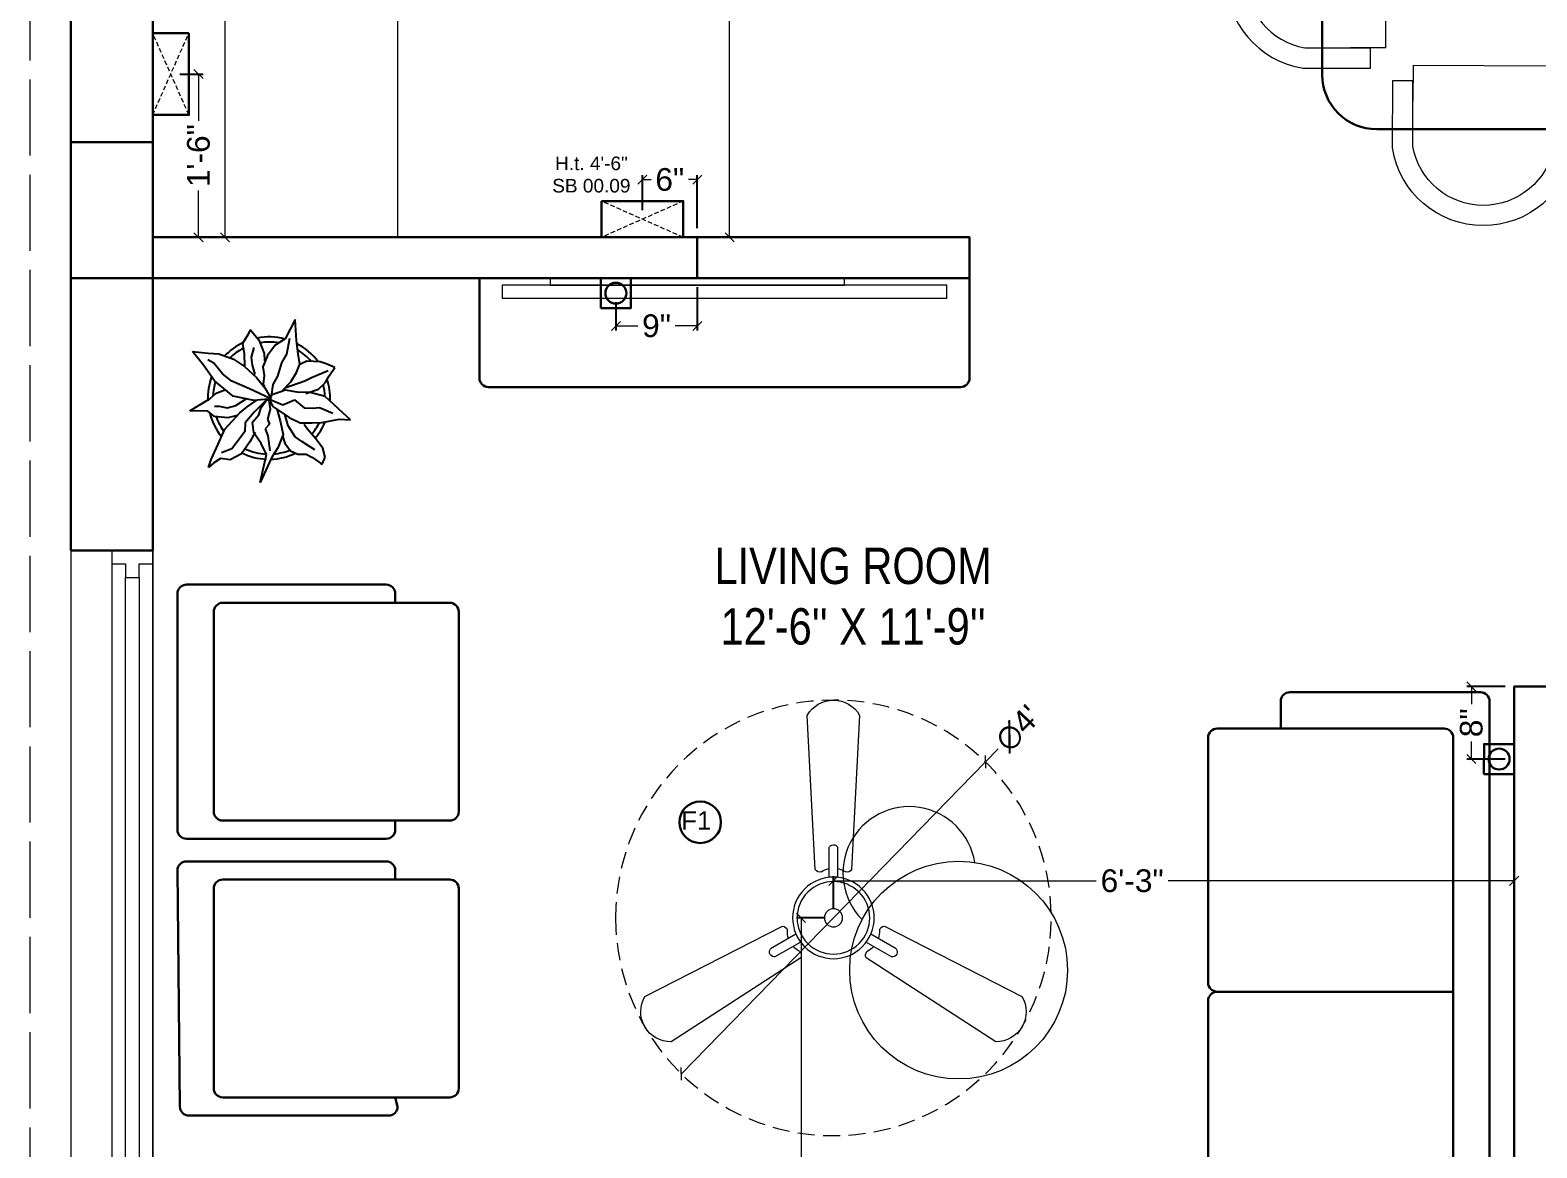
# Model space of a CAD drawing. Header units: millimetres. Extents: x 35877 to 3066687, y -650199 to -40525.
# Drawn here: x 150497.2 to 150663.2, y -178204.7 to -178081.5 of the extents above; entities that cross this region are included whole.
import ezdxf

# ---------------------------------------------------------------- set-up
doc = ezdxf.new("R2010")
doc.units = ezdxf.units.MM
doc.header["$MEASUREMENT"] = 0
doc.header["$PDMODE"] = 35
for name, pattern in [('ACAD_ISO02W100', [15, 12, -3]), ('DASHED', [0.75, 0.5, -0.25]), ('DASHED2', [0.375, 0.25, -0.125])]:
    doc.linetypes.add(name, pattern=pattern)
doc.layers.get('Defpoints').update_dxf_attribs({"color": 220})
for name, color, linetype, lineweight in [('COLUMN', 1, 'Continuous', 30), ('dim05', 1, 'Continuous', 13), ('el', 7, 'Continuous', 20), ('ELEC-wires', 1, 'DASHED2', 13), ('Electrical', 84, 'Continuous', 30), ('FIRST FLOOR ( TEXT )', 7, 'Continuous', 9), ('FURNITURE', 32, 'Continuous', 9), ('GROUND FLOOR', 7, 'Continuous', 9), ('GROUND FLOOR  ( PLINE )', 251, 'Continuous', 30), ('GROUND FLOOR ( DW_RAIL )', 7, 'Continuous', 9), ('wall', 7, 'Continuous', 30), ('XX~SLAB ( BEAM )~ ( DIM )', 7, 'Continuous', 9)]:
    doc.layers.add(name, color=color, linetype=linetype, lineweight=lineweight)
doc.layers.add('str coll', color=6, linetype='Continuous')
doc.styles.add('Arial', font='arial.ttf')
doc.styles.add('KATHA', font='swissc.ttf')
doc.styles.get("Standard").update_dxf_attribs({"font": 'arial.ttf', "height": 6})
doc.dimstyles.new('ISO-25', dxfattribs={"dimtxt": 2.5, "dimasz": 1, "dimexe": 0.5, "dimexo": 1, "dimtad": 0, "dimdec": 1, "dimlunit": 4, "dimtxsty": 'Standard', "dimblk": 'OBLIQUE', "dimcen": 2.5, "dimclrd": 1, "dimclre": 1, "dimclrt": 5, "dimadec": 0, "dimazin": 0, "dimtfac": 1, "dimtdec": 1, "dimtmove": 0, "dimatfit": 3, "dimfxl": 1, "dimlwd": -1, "dimarcsym": 0})

# ---------------------------------------------------------------- blocks, each defined once
blk = doc.blocks.new('ARPLS010')
at = {"linetype": 'ByBlock'}
for p, q in [((0.179, 0.666), (0.121, 0.605)), ((0.174, 0.573), (0.179, 0.666)), ((-0.248, 0.54), (-0.278, 0.467)), ((-0.182, 0.493), (-0.248, 0.54)), ((-0.125, 0.459), (-0.182, 0.493)), ((0.121, 0.605), (-0.013, 0.459)), ((0.091, 0.447), (0.125, 0.522)), ((0.2, 0.432), (0.174, 0.573)), ((-0.295, 0.42), (-0.302, 0.309)), ((-0.278, 0.467), (-0.295, 0.42)), ((-0.222, 0.484), (-0.164, 0.347)), ((-0.072, 0.404), (-0.125, 0.459)), ((-0.038, 0.302), (-0.072, 0.404)), ((-0.013, 0.459), (-0.044, 0.336)), ((0.077, 0.412), (0.091, 0.447)), ((0.082, 0.358), (0.077, 0.412)), ((0.203, 0.352), (0.2, 0.432)), ((0.33, 0.38), (0.252, 0.313)), ((0.409, 0.44), (0.33, 0.38)), ((0.425, 0.373), (0.356, 0.269)), ((0.484, 0.459), (0.409, 0.44)), ((0.542, 0.434), (0.484, 0.459)), ((0.485, 0.354), (0.533, 0.42)), ((0.533, 0.42), (0.542, 0.434)), ((-0.278, 0.254), (-0.362, 0.24)), ((-0.302, 0.309), (-0.276, 0.258)), ((-0.21, 0.227), (-0.278, 0.254)), ((-0.164, 0.347), (-0.139, 0.295)), ((-0.139, 0.295), (-0.08, 0.131)), ((-0.044, 0.336), (-0.049, 0.232)), ((0.015, 0.209), (0.08, 0.288)), ((0.08, 0.288), (0.082, 0.358)), ((0.16, 0.165), (0.204, 0.254)), ((0.204, 0.254), (0.203, 0.352)), ((0.252, 0.313), (0.216, 0.287)), ((0.356, 0.269), (0.318, 0.213)), ((0.459, 0.303), (0.485, 0.354)), ((0.459, 0.236), (0.459, 0.303)), ((-0.469, 0.226), (-0.643, 0.216)), ((-0.643, 0.216), (-0.485, 0.134)), ((-0.359, 0.148), (-0.49, 0.172)), ((-0.485, 0.134), (-0.433, 0.051)), ((-0.362, 0.24), (-0.469, 0.226)), ((-0.287, 0.106), (-0.359, 0.148)), ((-0.132, 0.18), (-0.21, 0.227)), ((-0.063, 0.111), (-0.132, 0.18)), ((-0.049, 0.232), (-0.065, 0.135)), ((-0.065, 0.135), (-0.024, 0.018)), ((0.056, 0.114), (0.015, 0.209)), ((0.068, 0.032), (0.16, 0.165)), ((0.227, 0.157), (0.132, 0.131)), ((0.318, 0.213), (0.227, 0.157)), ((0.309, 0.109), (0.368, 0.128)), ((0.368, 0.128), (0.432, 0.176)), ((0.432, 0.176), (0.459, 0.236)), ((-0.433, 0.051), (-0.349, -0.011)), ((-0.18, 0.073), (-0.287, 0.106)), ((-0.111, 0.036), (-0.18, 0.073)), ((-0.013, 0.022), (-0.111, 0.036)), ((-0.084, -0.034), (0.007, 0.018)), ((0.003, 0.011), (-0.076, -0.16)), ((-0.024, 0.018), (0.009, 0.005)), ((0.006, -0.002), (0.068, 0.032)), ((0.007, 0.018), (0.02, -0.121)), ((0.009, 0.005), (0.056, 0.114)), ((0.017, -0.002), (0.091, 0.009)), ((0.088, 0.065), (0.187, 0.091)), ((0.091, 0.009), (0.173, -0.011)), ((0.173, -0.011), (0.212, 0.004)), ((0.187, 0.091), (0.297, 0.116)), ((0.212, 0.004), (0.252, -0.03)), ((0.297, 0.116), (0.408, 0.071)), ((0.309, -0.01), (0.43, 0.006)), ((0.408, 0.071), (0.482, 0.024)), ((0.482, 0.024), (0.689, -0.072)), ((-0.464, -0.073), (-0.558, -0.152)), ((-0.366, -0.036), (-0.464, -0.073)), ((-0.336, -0.142), (-0.413, -0.121)), ((-0.306, -0.033), (-0.366, -0.036)), ((-0.349, -0.011), (-0.256, -0.05)), ((-0.193, -0.113), (-0.269, -0.135)), ((-0.259, -0.2), (-0.168, -0.1)), ((-0.256, -0.05), (-0.185, -0.038)), ((-0.185, -0.038), (-0.114, -0.046)), ((-0.168, -0.1), (-0.084, -0.034)), ((-0.114, -0.046), (-0.093, -0.036)), ((0.02, -0.121), (-0.017, -0.291)), ((0.01, -0.014), (0.017, -0.002)), ((0.078, -0.064), (0.01, -0.014)), ((0.016, -0.023), (0.116, -0.122)), ((0.07, -0.179), (0.018, -0.1)), ((0.138, -0.083), (0.078, -0.064)), ((0.116, -0.122), (0.201, -0.195)), ((0.197, -0.135), (0.138, -0.083)), ((0.252, -0.03), (0.309, -0.01)), ((0.277, -0.114), (0.357, -0.156)), ((0.37, -0.064), (0.283, -0.123)), ((0.462, -0.021), (0.37, -0.064)), ((0.689, -0.072), (0.462, -0.021)), ((-0.558, -0.152), (-0.517, -0.172)), ((-0.517, -0.172), (-0.447, -0.216)), ((-0.447, -0.216), (-0.363, -0.202)), ((-0.363, -0.202), (-0.263, -0.2)), ((-0.269, -0.135), (-0.336, -0.142)), ((-0.318, -0.29), (-0.259, -0.2)), ((-0.076, -0.16), (-0.138, -0.304)), ((0.059, -0.27), (0.005, -0.185)), ((0.121, -0.239), (0.07, -0.179)), ((0.184, -0.299), (0.121, -0.239)), ((0.283, -0.123), (0.197, -0.135)), ((0.201, -0.195), (0.272, -0.198)), ((0.272, -0.198), (0.311, -0.225)), ((0.311, -0.225), (0.415, -0.304)), ((0.357, -0.156), (0.455, -0.226)), ((0.455, -0.226), (0.503, -0.317)), ((-0.363, -0.408), (-0.318, -0.29)), ((-0.138, -0.304), (-0.199, -0.38)), ((-0.017, -0.291), (-0.141, -0.446)), ((-0.042, -0.432), (-0.071, -0.352)), ((0.08, -0.342), (0.059, -0.27)), ((0.066, -0.407), (0.08, -0.342)), ((0.141, -0.261), (0.16, -0.336)), ((0.16, -0.336), (0.15, -0.445)), ((0.252, -0.362), (0.184, -0.299)), ((0.376, -0.416), (0.252, -0.362)), ((0.415, -0.304), (0.447, -0.388)), ((0.503, -0.317), (0.494, -0.398)), ((-0.368, -0.496), (-0.363, -0.408)), ((-0.287, -0.45), (-0.314, -0.498)), ((-0.199, -0.38), (-0.287, -0.45)), ((-0.141, -0.446), (-0.269, -0.533)), ((0.002, -0.48), (-0.042, -0.432)), ((0.104, -0.646), (0.002, -0.48)), ((0.064, -0.446), (0.066, -0.407)), ((0.15, -0.445), (0.106, -0.5)), ((0.502, -0.472), (0.376, -0.416)), ((0.494, -0.398), (0.528, -0.452)), ((0.567, -0.494), (0.502, -0.472)), ((0.528, -0.452), (0.567, -0.494)), ((-0.382, -0.625), (-0.368, -0.496)), ((-0.269, -0.533), (-0.382, -0.625)), ((0.106, -0.5), (0.104, -0.646))]:
    blk.add_line(p, q, dxfattribs=at)
for radius, start, end in [(0.5, 87.2367, 107.9154), (0.5, 126.2799, 152.7042), (0.458, 91.6596, 104.0784), (0.5, 49.0791, 67.0324), (0.458, 49.8461, 63.9764), (0.458, 130.7647, 148.9789), (0.5, 164.9216, 191.0302), (0.458, 5.0517, 21.9108), (0.5, 1.3782, 25.7565), (0.458, 169.9629, 188.6517), (0.458, 334.5625, 357.1532), (0.5, 333.6991, 357.5577), (0.5, 205.1623, 226.3204), (0.458, 207.232, 224.0819), (0.5, 249.553, 272.4234), (0.458, 252.8522, 267.711), (0.5, 283.5324, 308.8712), (0.458, 289.266, 306.1107)]:
    blk.add_arc((0, 0), radius, start, end, dxfattribs=at)
blk = doc.blocks.new('SD DSD')
at = {"layer": 'FURNITURE', "color": 9, "true_color": 0xc7c8ca, "transparency": 33554687}
for p, q in [((3348486.7, -514623.32), (3348486.68, -514619.42)), ((3348502.23, -514619.34), (3348502.25, -514623.25)), ((3348486.7, -514623.32), (3348502.25, -514623.25)), ((3348483.69, -514625.26), (3348479.79, -514625.25)), ((3348483.69, -514625.26), (3348483.66, -514640.81)), ((3348505.76, -514625.26), (3348509.66, -514625.25)), ((3348505.76, -514625.26), (3348505.79, -514640.81)), ((3348479.75, -514640.8), (3348483.66, -514640.81)), ((3348509.7, -514640.8), (3348505.79, -514640.81)), ((3348479.75, -514651.77), (3348483.66, -514651.76)), ((3348483.69, -514667.31), (3348483.66, -514651.76)), ((3348505.76, -514667.31), (3348505.79, -514651.76)), ((3348509.7, -514651.77), (3348505.79, -514651.76)), ((3348483.69, -514667.31), (3348479.79, -514667.32)), ((3348505.76, -514667.31), (3348509.66, -514667.32)), ((3348486.7, -514669.25), (3348486.68, -514673.16)), ((3348486.7, -514669.25), (3348502.25, -514669.32)), ((3348502.23, -514673.23), (3348502.25, -514669.32))]:
    blk.add_line(p, q, dxfattribs=at)
at = {"layer": 'FURNITURE', "color": 9, "true_color": 0xc7c8ca, "transparency": 33554687, "flags": 128}
for points in [[(3348502.23, -514621.56), (3348504.46, -514621.55), (3348504.42, -514614.17, 0.853613), (3348484.42, -514614.22), (3348484.46, -514621.65), (3348486.68, -514621.64)], [(3348502.22, -514619.34), (3348502.23, -514621.56), (3348502.2, -514614.36, 0.835758), (3348486.65, -514614.39), (3348486.67, -514619.42), (3348486.68, -514621.64)], [(3348481.97, -514640.8), (3348481.97, -514643.02), (3348474.58, -514643.01, -0.853613), (3348474.58, -514623.01), (3348482.01, -514623.02), (3348482.01, -514625.25)], [(3348507.48, -514640.8), (3348507.48, -514643.02), (3348514.87, -514643.01, 0.853613), (3348514.87, -514623.01), (3348507.44, -514623.02), (3348507.44, -514625.25)], [(3348479.75, -514640.79), (3348481.97, -514640.8), (3348474.77, -514640.78, -0.835758), (3348474.76, -514625.23), (3348479.79, -514625.24), (3348482.01, -514625.25)], [(3348509.7, -514640.79), (3348507.48, -514640.8), (3348514.68, -514640.78, 0.835758), (3348514.69, -514625.23), (3348509.66, -514625.24), (3348507.44, -514625.25)], [(3348481.97, -514651.77), (3348481.97, -514649.55), (3348474.58, -514649.57, 0.853613), (3348474.58, -514669.57), (3348482.01, -514669.55), (3348482.01, -514667.32)], [(3348507.48, -514651.77), (3348507.48, -514649.55), (3348514.87, -514649.57, -0.853613), (3348514.87, -514669.57), (3348507.44, -514669.55), (3348507.44, -514667.32)], [(3348479.75, -514651.78), (3348481.97, -514651.77), (3348474.77, -514651.79, 0.835758), (3348474.76, -514667.34), (3348479.79, -514667.33), (3348482.01, -514667.33)], [(3348509.7, -514651.78), (3348507.48, -514651.77), (3348514.68, -514651.79, -0.835758), (3348514.69, -514667.34), (3348509.66, -514667.33), (3348507.44, -514667.33)], [(3348502.23, -514671.01), (3348504.46, -514671.02), (3348504.42, -514678.4, -0.853613), (3348484.42, -514678.36), (3348484.46, -514670.92), (3348486.68, -514670.93)], [(3348502.22, -514673.23), (3348502.23, -514671.01), (3348502.2, -514678.21, -0.835758), (3348486.65, -514678.18), (3348486.67, -514673.16), (3348486.68, -514670.93)]]:
    blk.add_lwpolyline(points, format="xyb", dxfattribs=at)
at = {"layer": 'FURNITURE', "color": 9, "lineweight": 30, "true_color": 0xc7c8ca, "transparency": 33554687}
blk.add_lwpolyline([(3348506.78, -514676.29), (3348482.68, -514676.29, -0.414214), (3348476.68, -514670.29), (3348476.68, -514622.29, -0.414214), (3348482.68, -514616.29), (3348506.78, -514616.29, -0.414214), (3348512.78, -514622.29), (3348512.78, -514670.29, -0.414214)], format="xyb", close=True, dxfattribs=at)
blk = doc.blocks.new('6616')
at = {"color": 242, "linetype": 'DASHED', "true_color": 0xcd2027}
for p, q in [((386784.79, -36915.77), (386775.78, -36911.78)), ((386784.79, -36911.78), (386775.78, -36915.77))]:
    blk.add_line(p, q, dxfattribs=at)
at = {"layer": 'ELEC-wires', "color": 5, "linetype": 'ByBlock', "lineweight": 30, "ltscale": 4}
blk.add_lwpolyline([(386775.78, -36911.78), (386784.79, -36911.78), (386784.79, -36915.77), (386775.78, -36915.77)], close=True, dxfattribs=at)
blk = doc.blocks.new('_Oblique')
at = {"layer": 'wall', "color": 0, "lineweight": -2}
blk.add_line((-0.5, -0.5), (0.5, 0.5), dxfattribs=at)
blk = doc.blocks.new('*D500')
at = {"layer": 'Defpoints', "color": 0, "lineweight": 0, "transparency": 16777216}
for p in [(150660.67, -178153.85), (150655.95, -178161.85), (150660.67, -178161.85)]:
    blk.add_point(p, dxfattribs=at)
at = {"layer": 'dim05', "color": 1, "linetype": 'Continuous', "lineweight": -2, "transparency": 16777216}
for p, q in [((150659.67, -178153.85), (150655.45, -178153.85)), ((150659.67, -178161.85), (150655.45, -178161.85))]:
    blk.add_line(p, q, dxfattribs=at)
at = {"layer": 'dim05', "color": 1, "linetype": 'Continuous', "transparency": 16777216}
for p, q in [((150655.95, -178153.85), (150655.95, -178155.79)), ((150655.95, -178161.85), (150655.95, -178159.91))]:
    blk.add_line(p, q, dxfattribs=at)
at = {"layer": 'dim05', "color": 1, "transparency": 16777216}
for p, rotation in [((150655.95, -178153.85), 90), ((150655.95, -178161.85), 270)]:
    blk.add_blockref('_Oblique', p, dxfattribs=dict(at, rotation=rotation))
at = {"layer": 'dim05', "color": 5, "lineweight": 25, "transparency": 16777216, "insert": (150655.95, -178157.85), "char_height": 2.5, "attachment_point": 5, "rotation": 90, "style": 'Arial'}
blk.add_mtext('8"', dxfattribs=at)
blk = doc.blocks.new('fan')
at = {"layer": 'Electrical', "lineweight": 15, "ltscale": 20}
for p, q in [((3300835.29, -509900.78), (3300836.47, -509923.43)), ((3300841.81, -509923.43), (3300842.99, -509900.78)), ((3300838.47, -509924.57), (3300838.47, -509920.25)), ((3300839.81, -509920.28), (3300839.81, -509924.57)), ((3300831.66, -509931.77), (3300811.45, -509942.07)), ((3300829.93, -509935.08), (3300833.64, -509932.93)), ((3300844.64, -509932.93), (3300848.38, -509935.09)), ((3300866.83, -509942.07), (3300846.62, -509931.77)), ((3300834.31, -509934.09), (3300830.57, -509936.25)), ((3300847.68, -509936.23), (3300843.97, -509934.09)), ((3300815.3, -509948.74), (3300834.33, -509936.39)), ((3300843.95, -509936.39), (3300862.98, -509948.74))]:
    blk.add_line(p, q, dxfattribs=at)
at = {"layer": 'Electrical', "linetype": 'DASHED', "lineweight": 15, "ltscale": 5}
blk.add_circle((3300839.14, -509930.53), 32, dxfattribs=at)
at = {"layer": 'Electrical', "lineweight": 15, "ltscale": 20}
for centre, major_axis, start_param, end_param in [((3300839.14, -509902.94), (3.12, 3.12), -0.272136, 1.842967), ((3300839.13, -509920.5), (0.501, 0.501), -0.465536, 1.983618), ((3300839.14, -509930.53), (4.24, -4.24), 3.14161, 9.424795), ((3300839.14, -509930.53), (3.77, -3.77), 1.749190548672175e-05, 6.283202799085073), ((3300837.1, -509923.08), (0.51, 0.51), 2.863014, 4.257784), ((3300839.14, -509926.42), (2.27, -2.27), 2.565057, 2.951308), ((3300839.14, -509926.42), (2.27, 2.27), 0.19032, 0.57657), ((3300841.18, -509923.08), (0.51, -0.51), 5.167028, 6.561799), ((3300839.14, -509930.53), (0.943, 0.943), 1.570814, 7.853999), ((3300831.67, -509932.49), (0.51, -0.51), 0.978238, 2.373008), ((3300835.59, -509932.58), (2.27, -2.27), 3.855511, 4.241762), ((3300842.69, -509932.58), (2.27, 2.27), 5.183051, 5.569301), ((3300846.61, -509932.49), (0.51, -0.51), 2.339416, 3.734186), ((3300830.46, -509935.55), (0.501, -0.501), 3.199655, 5.648809), ((3300835.59, -509932.58), (2.27, -2.27), 4.659452, 5.045703), ((3300833.71, -509936.02), (0.51, 0.51), -1.325776, 0.068994), ((3300844.57, -509936.02), (0.51, -0.51), 3.072633, 4.467404), ((3300842.69, -509932.58), (2.27, 2.27), 4.37911, 4.765361), ((3300847.83, -509935.54), (0.501, 0.501), 3.723254, 6.172408), ((3300815.25, -509944.32), (3.12, -3.12), 3.393055, 5.508159), ((3300863.03, -509944.32), (3.12, -3.12), 5.48745, 7.602554)]:
    blk.add_ellipse(centre, major_axis=major_axis, ratio=1, start_param=start_param, end_param=end_param, dxfattribs=at)
blk = doc.blocks.new('*D512')
at = {"layer": 'Defpoints', "color": 0, "lineweight": 0, "transparency": 16777216}
for p in [(150660.67, -178175.27), (150585.67, -178179.35), (150660.67, -178179.35)]:
    blk.add_point(p, dxfattribs=at)
at = {"layer": 'dim05', "color": 1, "linetype": 'Continuous', "lineweight": -2, "transparency": 16777216}
for p, q in [((150585.67, -178178.35), (150585.67, -178174.77)), ((150660.67, -178178.35), (150660.67, -178174.77))]:
    blk.add_line(p, q, dxfattribs=at)
at = {"layer": 'dim05', "color": 1, "linetype": 'Continuous', "transparency": 16777216}
for p, q in [((150585.67, -178175.27), (150614.63, -178175.27)), ((150660.67, -178175.27), (150622.54, -178175.27))]:
    blk.add_line(p, q, dxfattribs=at)
at = {"layer": 'dim05', "color": 1, "transparency": 16777216, "rotation": 180}
blk.add_blockref('_Oblique', (150585.67, -178175.27), dxfattribs=at)
at = {"layer": 'dim05', "color": 1, "transparency": 16777216}
blk.add_blockref('_Oblique', (150660.67, -178175.27), dxfattribs=at)
at = {"layer": 'dim05', "color": 5, "lineweight": 25, "transparency": 16777216, "insert": (150618.58, -178175.27), "char_height": 2.5, "attachment_point": 5, "style": 'Arial'}
blk.add_mtext('6\'-3"', dxfattribs=at)
blk = doc.blocks.new('*D521')
at = {"layer": 'Defpoints', "color": 0, "lineweight": 0, "transparency": 16777216}
for p in [(150570.67, -178108.85), (150561.7, -178110.5), (150570.67, -178114.11)]:
    blk.add_point(p, dxfattribs=at)
at = {"layer": 'dim05', "color": 1, "linetype": 'Continuous', "lineweight": -2, "transparency": 16777216}
for p, q in [((150570.67, -178109.85), (150570.67, -178114.61)), ((150561.7, -178111.5), (150561.7, -178114.61))]:
    blk.add_line(p, q, dxfattribs=at)
at = {"layer": 'dim05', "color": 1, "linetype": 'Continuous', "transparency": 16777216}
for p, q in [((150561.7, -178114.11), (150564.12, -178114.11)), ((150570.67, -178114.11), (150568.24, -178114.11))]:
    blk.add_line(p, q, dxfattribs=at)
at = {"layer": 'dim05', "color": 1, "transparency": 16777216, "rotation": 180}
blk.add_blockref('_Oblique', (150561.7, -178114.11), dxfattribs=at)
at = {"layer": 'dim05', "color": 1, "transparency": 16777216}
blk.add_blockref('_Oblique', (150570.67, -178114.11), dxfattribs=at)
at = {"layer": 'dim05', "color": 5, "lineweight": 25, "transparency": 16777216, "insert": (150566.18, -178114.11), "char_height": 2.5, "attachment_point": 5, "style": 'Arial'}
blk.add_mtext('9"', dxfattribs=at)
blk = doc.blocks.new('*D524')
at = {"layer": 'Defpoints', "color": 0, "lineweight": 0, "transparency": 16777216}
for p in [(150512.66, -178086.35), (150513.99, -178104.35), (150515.72, -178104.35)]:
    blk.add_point(p, dxfattribs=at)
at = {"layer": 'dim05', "color": 1, "linetype": 'Continuous', "lineweight": -2, "transparency": 16777216}
for p, q in [((150513.66, -178086.35), (150516.22, -178086.35)), ((150514.99, -178104.35), (150516.22, -178104.35))]:
    blk.add_line(p, q, dxfattribs=at)
at = {"layer": 'dim05', "color": 1, "linetype": 'Continuous', "transparency": 16777216}
for p, q in [((150515.72, -178086.35), (150515.72, -178091.52)), ((150515.72, -178104.35), (150515.72, -178099.18))]:
    blk.add_line(p, q, dxfattribs=at)
at = {"layer": 'dim05', "color": 1, "transparency": 16777216}
for p, rotation in [((150515.72, -178086.35), 90), ((150515.72, -178104.35), 270)]:
    blk.add_blockref('_Oblique', p, dxfattribs=dict(at, rotation=rotation))
at = {"layer": 'dim05', "color": 5, "lineweight": 25, "transparency": 16777216, "insert": (150515.72, -178095.35), "char_height": 2.5, "attachment_point": 5, "rotation": 90, "style": 'Arial'}
blk.add_mtext('1\'-6"', dxfattribs=at)
blk = doc.blocks.new('*D526')
at = {"layer": 'Defpoints', "color": 0, "lineweight": 0, "transparency": 16777216}
for p in [(150512.66, -178044.33), (150514.99, -178104.35), (150518.64, -178104.35)]:
    blk.add_point(p, dxfattribs=at)
at = {"layer": 'dim05', "color": 1, "linetype": 'Continuous', "lineweight": -2, "transparency": 16777216}
for p, q in [((150513.66, -178044.33), (150519.14, -178044.33)), ((150515.99, -178104.35), (150519.14, -178104.35))]:
    blk.add_line(p, q, dxfattribs=at)
at = {"layer": 'dim05', "color": 1, "linetype": 'Continuous', "transparency": 16777216}
for p, q in [((150518.64, -178044.33), (150518.64, -178072.56)), ((150518.64, -178104.35), (150518.64, -178076.11))]:
    blk.add_line(p, q, dxfattribs=at)
at = {"layer": 'dim05', "color": 1, "transparency": 16777216}
for p, rotation in [((150518.64, -178044.33), 90), ((150518.64, -178104.35), 270)]:
    blk.add_blockref('_Oblique', p, dxfattribs=dict(at, rotation=rotation))
at = {"layer": 'dim05', "color": 5, "lineweight": 25, "transparency": 16777216, "insert": (150518.64, -178074.34), "char_height": 2.5, "attachment_point": 5, "rotation": 90, "style": 'Arial'}
blk.add_mtext("5'", dxfattribs=at)
blk = doc.blocks.new('*D530')
at = {"layer": 'Defpoints', "color": 0, "lineweight": 0, "transparency": 16777216}
for p in [(150574.23, -178040.85), (150582.87, -178040.85), (150579.99, -178104.35)]:
    blk.add_point(p, dxfattribs=at)
at = {"layer": 'dim05', "color": 1, "linetype": 'Continuous', "lineweight": -2, "transparency": 16777216}
for p, q in [((150581.87, -178040.85), (150573.73, -178040.85)), ((150578.99, -178104.35), (150573.73, -178104.35))]:
    blk.add_line(p, q, dxfattribs=at)
at = {"layer": 'dim05', "color": 1, "linetype": 'Continuous', "transparency": 16777216}
for p, q in [((150574.23, -178040.85), (150574.23, -178068.65)), ((150574.23, -178104.35), (150574.23, -178076.55))]:
    blk.add_line(p, q, dxfattribs=at)
at = {"layer": 'dim05', "color": 1, "transparency": 16777216}
for p, rotation in [((150574.23, -178040.85), 90), ((150574.23, -178104.35), 270)]:
    blk.add_blockref('_Oblique', p, dxfattribs=dict(at, rotation=rotation))
at = {"layer": 'dim05', "color": 5, "lineweight": 25, "transparency": 16777216, "insert": (150574.23, -178072.6), "char_height": 2.5, "attachment_point": 5, "rotation": 90, "style": 'Arial'}
blk.add_mtext('5\'-4"', dxfattribs=at)
blk = doc.blocks.new('*D545')
at = {"layer": 'Defpoints', "color": 0, "lineweight": 0, "transparency": 16777216}
for p in [(150585.67, -178179.35), (150582.1, -178249.85), (150585.67, -178249.85)]:
    blk.add_point(p, dxfattribs=at)
at = {"layer": 'dim05', "color": 1, "linetype": 'Continuous', "lineweight": -2, "transparency": 16777216}
for p, q in [((150584.67, -178179.35), (150581.6, -178179.35)), ((150584.67, -178249.85), (150581.6, -178249.85))]:
    blk.add_line(p, q, dxfattribs=at)
at = {"layer": 'dim05', "color": 1, "linetype": 'Continuous', "transparency": 16777216}
for p, q in [((150582.1, -178179.35), (150582.1, -178208.77)), ((150582.1, -178249.85), (150582.1, -178220.43))]:
    blk.add_line(p, q, dxfattribs=at)
at = {"layer": 'dim05', "color": 1, "transparency": 16777216}
for p, rotation in [((150582.1, -178179.35), 90), ((150582.1, -178249.85), 270)]:
    blk.add_blockref('_Oblique', p, dxfattribs=dict(at, rotation=rotation))
at = {"layer": 'dim05', "color": 5, "lineweight": 25, "transparency": 16777216, "insert": (150582.1, -178214.6), "char_height": 2.5, "attachment_point": 5, "rotation": 90, "style": 'Arial'}
blk.add_mtext('5\'-10{\\H1x;\\S1/2;}"', dxfattribs=at)
blk = doc.blocks.new('*D546')
at = {"layer": 'Defpoints', "color": 0, "lineweight": 0, "transparency": 16777216}
for p in [(150602.41, -178162.16), (150568.92, -178196.54)]:
    blk.add_point(p, dxfattribs=at)
at = {"layer": 'dim05', "color": 1, "linetype": 'Continuous', "transparency": 16777216}
for p in [(150603.81, -178160.73), (150568.92, -178196.54)]:
    blk.add_line(p, (150602.41, -178162.16), dxfattribs=at)
at = {"layer": 'dim05', "color": 1, "transparency": 16777216}
for p, rotation in [((150602.41, -178162.16), 225.7486149896623), ((150568.92, -178196.54), 45.74861498966234)]:
    blk.add_blockref('_Oblique', p, dxfattribs=dict(at, rotation=rotation))
at = {"layer": 'dim05', "color": 5, "lineweight": 25, "transparency": 16777216, "insert": (150606, -178158.48), "char_height": 2.5, "attachment_point": 5, "rotation": 45.7486, "style": 'Arial'}
blk.add_mtext("∅4'", dxfattribs=at)
blk = doc.blocks.new('*D554')
at = {"layer": 'Defpoints', "color": 0, "lineweight": 0, "transparency": 16777216}
for p in [(150570.67, -178097.99), (150564.62, -178102.36), (150570.67, -178104.35)]:
    blk.add_point(p, dxfattribs=at)
at = {"layer": 'dim05', "color": 1, "linetype": 'Continuous', "lineweight": -2, "transparency": 16777216}
for p, q in [((150564.62, -178101.36), (150564.62, -178097.49)), ((150570.67, -178103.35), (150570.67, -178097.49))]:
    blk.add_line(p, q, dxfattribs=at)
at = {"layer": 'dim05', "color": 1, "linetype": 'Continuous', "transparency": 16777216}
for p, q in [((150564.62, -178097.99), (150565.58, -178097.99)), ((150570.67, -178097.99), (150569.71, -178097.99))]:
    blk.add_line(p, q, dxfattribs=at)
at = {"layer": 'dim05', "color": 1, "transparency": 16777216, "rotation": 180}
blk.add_blockref('_Oblique', (150564.62, -178097.99), dxfattribs=at)
at = {"layer": 'dim05', "color": 1, "transparency": 16777216}
blk.add_blockref('_Oblique', (150570.67, -178097.99), dxfattribs=at)
at = {"layer": 'dim05', "color": 5, "lineweight": 25, "transparency": 16777216, "insert": (150567.64, -178097.99), "char_height": 2.5, "attachment_point": 5, "style": 'Arial'}
blk.add_mtext('6"', dxfattribs=at)

msp = doc.modelspace()

# ---------------------------------------------------------------- linework, layer by layer
at = {"lineweight": 9, "transparency": 33554687}
for points in [[(150598.167, -178111.061), (150598.167, -178109.614), (150549.167, -178109.614), (150549.167, -178111.061)], [(150586.885, -178109.614), (150586.885, -178108.849), (150554.448, -178108.849), (150554.448, -178109.614)]]:
    msp.add_lwpolyline(points, close=True, dxfattribs=at)
at = {"layer": 'COLUMN', "transparency": 33554687}
msp.add_lwpolyline([(150501.667, -178093.849), (150510.667, -178093.849), (150510.667, -178108.849), (150501.667, -178108.849)], close=True, dxfattribs=at)
at = {"layer": 'FURNITURE', "lineweight": 30, "transparency": 33554687}
for p, q in [((150514.394, -178142.629), (150536.394, -178142.629)), ((150513.394, -178169.629), (150513.394, -178143.629)), ((150537.394, -178143.629), (150537.394, -178144.629)), ((150517.394, -178167.629), (150517.394, -178145.629)), ((150518.394, -178144.629), (150543.394, -178144.629)), ((150544.394, -178145.629), (150544.394, -178167.629)), ((150635.951, -178154.486), (150656.951, -178154.486)), ((150634.951, -178155.486), (150634.951, -178158.486)), ((150657.951, -178155.486), (150657.951, -178246.486)), ((150626.951, -178186.486), (150626.951, -178159.486)), ((150649.951, -178158.486), (150627.951, -178158.486)), ((150652.951, -178158.486), (150649.951, -178158.486)), ((150653.951, -178159.486), (150653.951, -178242.486)), ((150518.394, -178168.629), (150521.394, -178168.629)), ((150521.394, -178168.629), (150543.394, -178168.629)), ((150537.394, -178169.629), (150537.394, -178168.629)), ((150536.394, -178170.629), (150514.394, -178170.629)), ((150513.658, -178200.147), (150513.394, -178174.129)), ((150514.394, -178173.129), (150536.394, -178173.129)), ((150537.394, -178174.129), (150537.394, -178175.129)), ((150518.394, -178175.129), (150543.394, -178175.129)), ((150517.394, -178198.129), (150517.394, -178176.129)), ((150544.394, -178176.129), (150544.394, -178198.129)), ((150627.951, -178187.486), (150653.951, -178187.486)), ((150626.951, -178188.486), (150626.951, -178215.486)), ((150518.394, -178199.129), (150521.394, -178199.129)), ((150521.394, -178199.129), (150543.394, -178199.129)), ((150537.658, -178200.147), (150537.394, -178199.129)), ((150536.658, -178201.147), (150514.658, -178201.147))]:
    msp.add_line(p, q, dxfattribs=at)
msp.add_lwpolyline([(150570.667, -178104.349), (150600.667, -178104.349), (150600.667, -178108.849), (150570.667, -178108.849)], close=True, dxfattribs=at)
msp.add_lwpolyline([(150600.667, -178119.849), (150600.667, -178108.849), (150546.667, -178108.849), (150546.667, -178119.849, 0.4142136), (150547.667, -178120.849), (150599.667, -178120.849, 0.4142136)], format="xyb", close=True, dxfattribs=at)
at = {"layer": 'FURNITURE', "color": 1, "lineweight": 30, "ltscale": 4, "transparency": 33554687}
msp.add_circle((150570.99, -178168.814), 2.291, dxfattribs=at)
at = {"layer": 'FURNITURE', "transparency": 33554687}
msp.add_circle((150599.462, -178185.104, 0.069), 12, dxfattribs=at)
at = {"layer": 'FURNITURE', "lineweight": 30, "transparency": 33554687}
for centre, start, end in [((150514.394, -178143.629), 90, 180), ((150536.394, -178143.629), 0, 90), ((150518.394, -178145.629), 90, 180), ((150543.394, -178145.629), 0, 90), ((150635.951, -178155.486), 90, 180), ((150656.951, -178155.486), 0, 90), ((150627.951, -178159.486), 90, 180), ((150652.951, -178159.486), 0, 90), ((150518.394, -178167.629), 180, 270), ((150543.394, -178167.629), 270, 0), ((150514.394, -178169.629), 180, 270), ((150536.394, -178169.629), 270, 0), ((150514.394, -178174.129), 90, 180), ((150536.394, -178174.129), 0, 90), ((150518.394, -178176.129), 90, 180), ((150543.394, -178176.129), 0, 90), ((150627.951, -178186.486), 180, 270), ((150627.951, -178188.486), 90, 180), ((150518.394, -178198.129), 180, 270), ((150543.394, -178198.129), 270, 0), ((150514.658, -178200.147), 180, 270), ((150536.658, -178200.147), 270, 0)]:
    msp.add_arc(centre, 1, start, end, dxfattribs=at)
at = {"layer": 'FURNITURE', "transparency": 33554687}
msp.add_arc((150594.026, -178174.406, 0.069), 7.313, 9.19778, 224.68027, dxfattribs=at)
at = {"layer": 'GROUND FLOOR', "transparency": 33554687}
for p, q in [((150501.667, -177966.349), (150501.667, -178258.849)), ((150510.667, -177975.349), (150510.667, -178095.349)), ((150570.667, -178104.349), (150510.667, -178104.349)), ((150570.667, -178104.349), (150570.667, -178108.849)), ((150510.667, -178108.849), (150510.667, -178258.849)), ((150570.667, -178108.849), (150510.667, -178108.849)), ((150510.667, -178138.849), (150501.667, -178138.849))]:
    msp.add_line(p, q, dxfattribs=at)
at = {"layer": 'GROUND FLOOR', "color": 1, "linetype": 'ACAD_ISO02W100', "ltscale": 0.7, "transparency": 33554687}
msp.add_lwpolyline([(150660.667, -178258.849), (150660.667, -178294.849), (150497.167, -178294.849), (150497.167, -177942.349), (150501.667, -177942.349)], dxfattribs=at)
at = {"layer": 'GROUND FLOOR  ( PLINE )', "transparency": 33554687}
for points in [[(150510.667, -178093.849), (150501.667, -178093.849), (150501.667, -178075.849), (150510.667, -178075.849)], [(150510.667, -178108.849), (150570.667, -178108.849), (150570.667, -178104.349), (150510.667, -178104.349), (150510.667, -178093.849), (150501.667, -178093.849), (150501.667, -178138.849), (150510.667, -178138.849)]]:
    msp.add_lwpolyline(points, close=True, dxfattribs=at)
msp.add_lwpolyline([(150665.167, -178249.849), (150665.167, -178176.349), (150707.167, -178176.349), (150707.167, -178153.849), (150702.667, -178153.849), (150702.667, -178171.849), (150665.167, -178171.849), (150665.167, -178153.849), (150660.667, -178153.849), (150660.667, -178249.849), (150633.667, -178249.849), (150633.667, -178258.849), (150665.167, -178258.849)], dxfattribs=at)
at = {"layer": 'GROUND FLOOR ( DW_RAIL )', "transparency": 33554687}
msp.add_lwpolyline([(150510.667, -178210.849), (150510.667, -178209.349), (150509.167, -178209.349), (150509.167, -178207.849), (150507.667, -178207.849), (150507.667, -178141.849), (150509.167, -178141.849), (150509.167, -178140.349), (150510.667, -178140.349), (150510.667, -178138.849), (150506.167, -178138.849), (150506.167, -178140.349), (150507.667, -178140.349), (150507.667, -178141.849), (150509.167, -178141.849), (150509.167, -178207.849), (150507.667, -178207.849), (150507.667, -178209.349), (150506.167, -178209.349), (150506.167, -178210.849), (150510.667, -178210.849), (150510.667, -178138.849), (150506.167, -178138.849), (150506.167, -178210.849)], close=True, dxfattribs=at)
at = {"layer": 'XX~SLAB ( BEAM )~ ( DIM )', "transparency": 33554687}
msp.add_line((150537.667, -178104.349), (150537.667, -178002.349), dxfattribs=at)
at = {"layer": 'XX~SLAB ( BEAM )~ ( DIM )', "color": 6, "lineweight": 30, "transparency": 33554687}
for points in [[(150560.024, -178112.159), (150563.343, -178112.159), (150563.36, -178108.849), (150560.042, -178108.849)], [(150657.34, -178163.504), (150660.658, -178163.504), (150660.675, -178160.193), (150657.357, -178160.193)]]:
    msp.add_lwpolyline(points, close=True, dxfattribs=at)
for centre in [(150561.697, -178110.504), (150659.012, -178161.849)]:
    msp.add_circle(centre, 1.155, dxfattribs=at)

# ---------------------------------------------------------------- block references
at = {"transparency": 33554687, "xscale": 13.47973786482115, "yscale": 13.47973786482115, "zscale": 13.47973786482115, "rotation": 270.106449045987}
msp.add_blockref('ARPLS010', (150523.476, -178122.068), dxfattribs=at)
at = {"layer": 'dim05', "color": 1, "lineweight": 35, "transparency": 33554687, "xscale": -0.7500069902881101, "yscale": 0.7500069902881101, "zscale": 0.7500069902881101}
msp.add_blockref('fan', (2626238.096, 204272.112), dxfattribs=at)
at = {"layer": 'el', "color": 1, "transparency": 33554687, "rotation": 270}
msp.add_blockref('6616', (187426.437, 208693.939), dxfattribs=at)
at = {"layer": 'el', "color": 1, "transparency": 33554687}
msp.add_blockref('6616', (-236215.665, -141188.578), dxfattribs=at)
at = {"layer": 'str coll', "lineweight": 35, "transparency": 33554687}
msp.add_blockref('SD DSD', (-3197837.162, 336583.861), dxfattribs=at)

# ---------------------------------------------------------------- texts
at = {"layer": 'Electrical', "color": 240, "true_color": 0xed1f24, "transparency": 33554687}
msp.add_text('H.t. 4\'-6"', height=1.5, dxfattribs=at).set_placement((150554.999, -178096.946))
at = {"layer": 'Electrical', "color": 5, "transparency": 33554687}
msp.add_text('SB 00.09', height=1.5, dxfattribs=at).set_placement((150554.686, -178099.409))
at = {"layer": 'Electrical', "color": 1, "transparency": 33554687, "insert": (150572.222, -178167.609), "char_height": 2.0357, "attachment_point": 3}
msp.add_mtext_dynamic_manual_height_columns('F1', width=2.03575, gutter_width=0.679, heights=[2.601], dxfattribs=at)
at = {"layer": 'FIRST FLOOR ( TEXT )', "transparency": 33554687, "insert": (150587.836, -178143.919), "char_height": 4, "attachment_point": 5, "style": 'KATHA'}
msp.add_mtext("LIVING ROOM\\P12'-6'' X 11'-9''", dxfattribs=at)

# ---------------------------------------------------------------- dimensions: what is measured, and where the dimension line sits
at = {"layer": 'dim05', "color": 27, "lineweight": 25, "true_color": 0x7d5120, "transparency": 33554687}
for base, p1, p2, override, picture, middle in [((150574.233610647, -178040.848511061), (150579.986010868, -178104.348511061), (150582.869948274, -178040.848511061), {"dimdec": 0, "dimtxsty": 'Arial'}, '*D530', (150574.233610647, -178072.598511061)), ((150518.644, -178104.349), (150512.66, -178044.328), (150514.995, -178104.349), {"dimdec": 0, "dimtxsty": 'Arial'}, '*D526', (150518.644, -178074.338)), ((150515.722, -178104.349), (150512.66, -178086.349), (150513.995, -178104.349), {"dimtxsty": 'Arial'}, '*D524', (150515.722, -178095.349)), ((150655.947, -178161.849), (150660.667, -178153.849), (150660.667, -178161.849), {"dimtxsty": 'Arial'}, '*D500', (150655.947, -178157.849)), ((150582.103, -178249.849), (150585.667, -178179.349), (150585.667, -178249.849), {"dimtxsty": 'Arial'}, '*D545', (150582.103, -178214.599))]:
    dim = msp.add_linear_dim(base=base, p1=p1, p2=p2, angle=90, dimstyle='ISO-25', override=override, dxfattribs=at)
    dim.commit()
    dim.dimension.update_dxf_attribs({"geometry": picture, "text_midpoint": middle})
for base, p1, p2, picture, middle in [((150570.667, -178097.987), (150564.622, -178102.355), (150570.667, -178104.349), '*D554', (150567.645, -178097.987)), ((150570.667, -178114.115), (150561.697, -178110.504), (150570.667, -178108.849), '*D521', (150566.182, -178114.115))]:
    dim = msp.add_linear_dim(base=base, p1=p1, p2=p2, dimstyle='ISO-25', override={"dimtxsty": 'Arial'}, dxfattribs=at)
    dim.commit()
    dim.dimension.update_dxf_attribs({"geometry": picture, "text_midpoint": middle})
dim = msp.add_diameter_dim_2p(p1=(150568.919, -178196.539), p2=(150602.414, -178162.158), dimstyle='ISO-25', override={"dimtxsty": 'Arial'}, dxfattribs=at)
dim.commit()
dim.dimension.update_dxf_attribs({"geometry": '*D546', "text_midpoint": (150605.998, -178158.479)})
dim = msp.add_linear_dim(base=(150660.667, -178175.271), p1=(150585.667, -178179.349), p2=(150660.667, -178179.349), dimstyle='ISO-25', override={"dimtxsty": 'Arial'}, dxfattribs=at)
dim.commit()
dim.dimension.update_dxf_attribs({"geometry": '*D512', "text_midpoint": (150618.584, -178175.271), "dimtype": 160})

doc.saveas('drawing.dxf')
